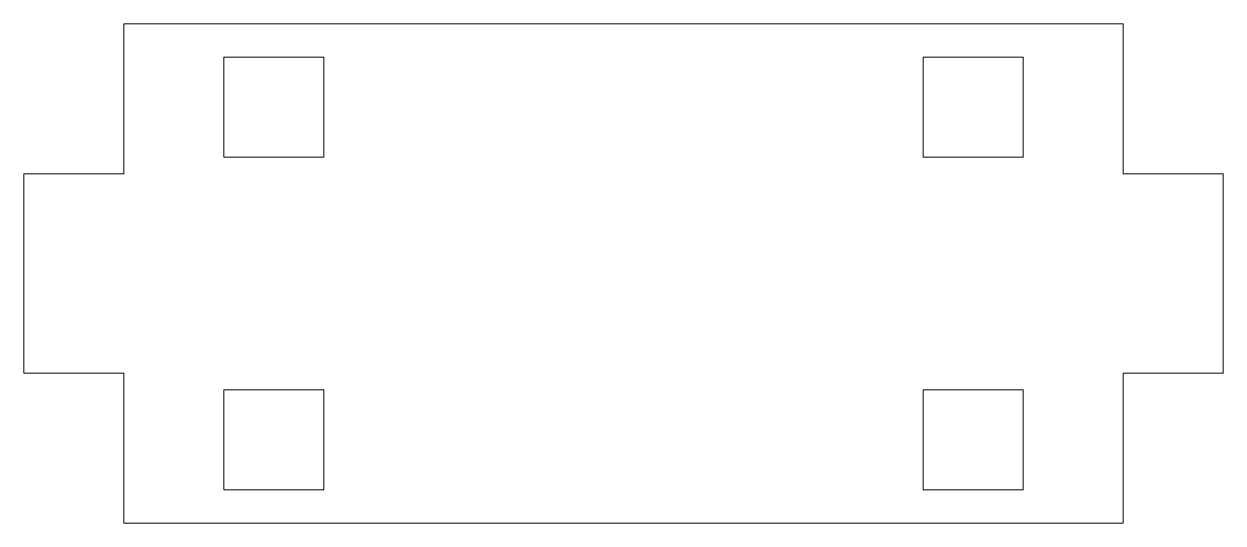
# Model space of a CAD drawing. Header units: millimetres. Extents: x -16 to 20, y -7 to 8.
import ezdxf

# ---------------------------------------------------------------- set-up
doc = ezdxf.new("R2010")
doc.units = ezdxf.units.MM

msp = doc.modelspace()

# ---------------------------------------------------------------- linework, layer by layer
at = {"color": 7, "linetype": 'Continuous', "lineweight": 15}
for p, q in [((17, 7.999), (-13, 7.999)), ((-13, 7.999), (-13, 3.499)), ((17, 3.499), (17, 7.999)), ((-10.002, 6.999), (-10.002, 3.999)), ((-7.002, 6.999), (-10.002, 6.999)), ((-7.002, 3.999), (-7.002, 6.999)), ((11, 6.999), (11, 3.999)), ((14, 6.999), (11, 6.999)), ((14, 3.999), (14, 6.999)), ((-10.002, 3.999), (-7.002, 3.999)), ((11, 3.999), (14, 3.999)), ((-16, 3.499), (-16, -2.501)), ((-13, 3.499), (-16, 3.499)), ((20, 3.499), (17, 3.499)), ((20, -2.501), (20, 3.499)), ((-16, -2.501), (-13, -2.501)), ((-13, -2.501), (-13, -7.001)), ((17, -7.001), (17, -2.501)), ((17, -2.501), (20, -2.501)), ((-10.002, -3.001), (-10.002, -6.001)), ((-7.002, -3.001), (-10.002, -3.001)), ((-7.002, -6.001), (-7.002, -3.001)), ((11, -3.001), (11, -6.001)), ((14, -3.001), (11, -3.001)), ((14, -6.001), (14, -3.001)), ((-10.002, -6.001), (-7.002, -6.001)), ((11, -6.001), (14, -6.001)), ((-13, -7.001), (17, -7.001))]:
    msp.add_line(p, q, dxfattribs=at)

doc.saveas('drawing.dxf')
